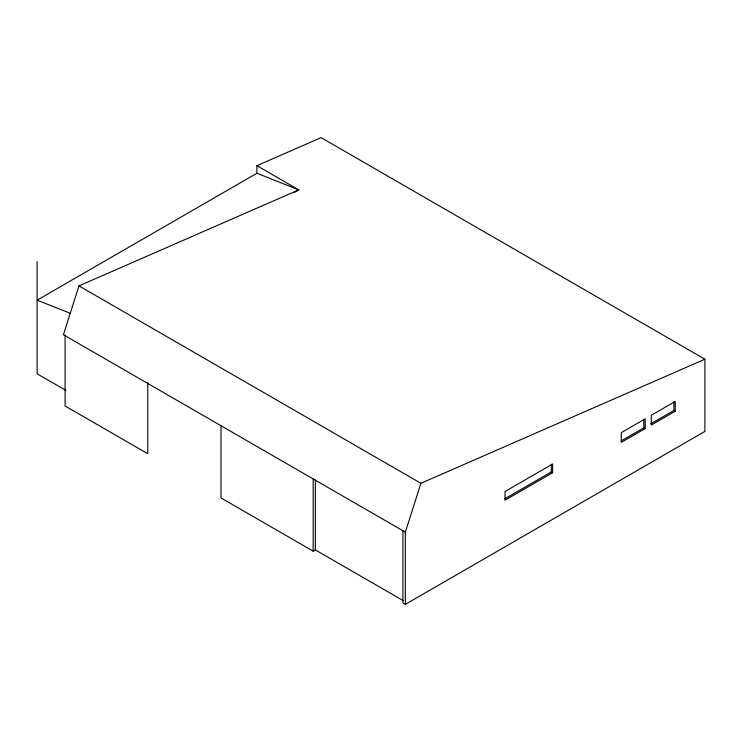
<?xml version="1.0" encoding="UTF-8"?>
<svg xmlns="http://www.w3.org/2000/svg" width="742" height="742" viewBox="0 0 742 742"><rect width="100%" height="100%" fill="white"/><g stroke="black" fill="none" stroke-linecap="round" stroke-linejoin="round"><path stroke-width="1.11" d="M70.379 313.347L37.1 300.158L256.908 173.257L256.908 165.679L298.776 189.859L78.967 285.893L63.404 334.744L405.336 532.153L405.336 604.368L402.897 602.958L402.897 530.743M405.336 532.153L420.89 483.302L704.9 359.211L704.9 431.408L405.336 604.368M293.758 192.753L298.776 189.859L256.908 173.257M221.014 425.741L221.014 497.947L313.17 551.158L315.341 549.905L403.064 600.556M504.699 498.847L551.306 471.94L552.623 472.71L552.623 464L505.033 491.482L505.033 500.182L552.623 472.71M620.952 441.036L643.889 427.791L645.215 428.551L645.215 418.803L621.286 432.623L621.286 442.371L645.215 428.551M650.957 423.71L673.894 410.465L675.22 411.235L675.22 401.478L651.291 415.297L651.291 425.055L675.22 411.235M256.908 165.679L321.11 137.632L704.9 359.211M78.967 285.893L420.89 483.302M66.01 390.487L37.1 373.801L37.1 261.722M673.894 401.802L673.894 410.465M643.889 419.128L643.889 427.791M551.306 464.325L551.306 471.94M315.341 479.991L315.341 549.905M313.17 478.942L313.17 551.158M147.732 382.64L147.732 453.705L65.083 405.995L65.083 334.92"/></g></svg>
